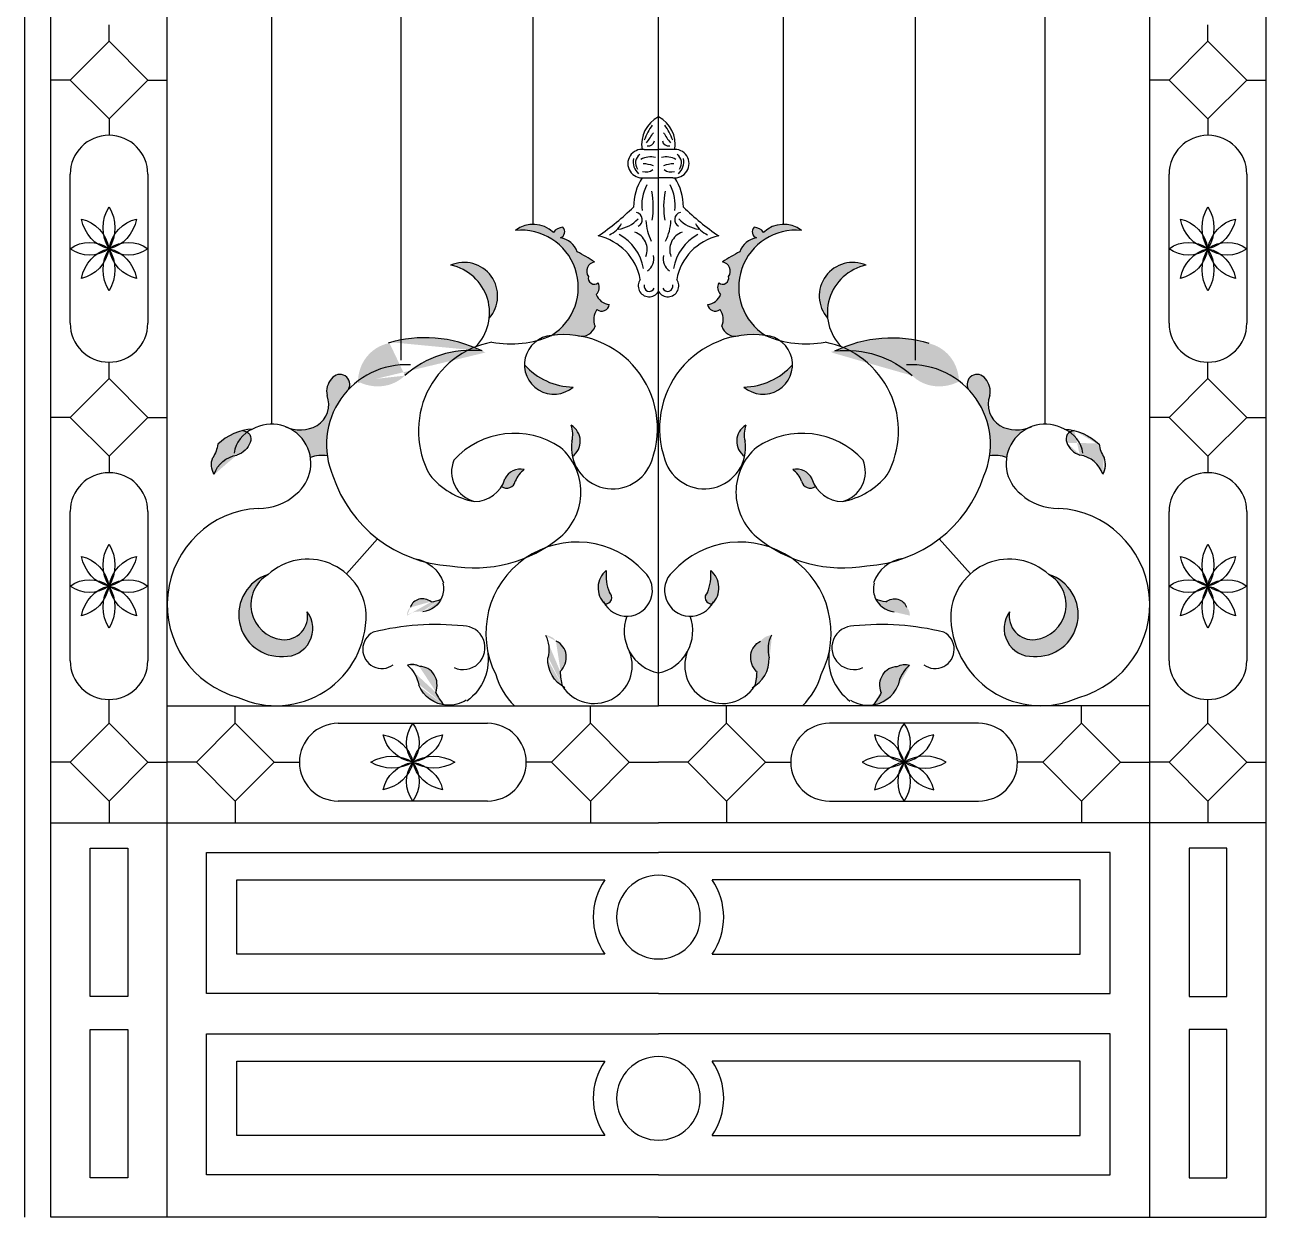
# Model space of a CAD drawing. Extents: x 12262 to 40734, y 30451 to 49613.
# Drawn here: x 16726 to 17480, y 31838 to 32563 of the extents above; entities that cross this region are included whole.
import ezdxf

# ---------------------------------------------------------------- set-up
doc = ezdxf.new("R2010")
doc.units = 0
doc.header["$LTSCALE"] = 0.85
doc.header["$MEASUREMENT"] = 0
doc.layers.get('0').update_dxf_attribs({"linetype": 'CONTINUOUS'})

# ---------------------------------------------------------------- blocks, each defined once
blk = doc.blocks.new('A$C3F570633')
for points in [[(1074.44, 535.69, -0.077535), (1091.99, 535.26, 0.366095), (1100.84, 541.35, -0.26272), (1102, 551.39, 0.575464), (1109.54, 554.48, -0.301698), (1101.62, 560.66, 0.333691), (1102.78, 567.61, -0.709224), (1096.79, 571.47, -0.542457), (1100.46, 580.35, 0.022486), (1090.02, 586.52, 0.2823), (1079.78, 595.02, 0.550556), (1081.32, 601.39, 0.239922), (1075.53, 598.3, 0.372227), (1052.48, 599.46, -0.79377)], [(1226.32, 599.46, 0.372227), (1203.27, 598.3, 0.239922), (1197.48, 601.39, 0.550556), (1199.02, 595.02, 0.2823), (1188.78, 586.52, 0.022486), (1178.34, 580.35, -0.542457), (1182.01, 571.47, -0.709224), (1176.02, 567.61, 0.333691), (1177.18, 560.66, -0.301698), (1169.26, 554.48, 0.575464), (1176.8, 551.39, -0.26272), (1177.96, 541.35, 0.366095), (1186.81, 535.26, -0.077535), (1204.36, 535.69, -0.79377)], [(1036.6, 546.2, 0.802898), (1013.11, 578.35, -0.388891)], [(1265.69, 578.35, 0.802898), (1242.2, 546.2, -0.388891)], [(1057.96, 517.86, 0.642192), (1087.55, 504.33, -0.20785)], [(1191.25, 504.33, 0.642192), (1220.84, 517.86, -0.20785)], [(927.88, 461.62, -0.125173), (938.16, 462.5, -0.230821), (951.04, 502.9, 1.016502), (940.42, 508.79, -0.027538), (940.77, 509.36, 0.240693), (938.01, 499.22, -0.358479), (931.93, 480.89, -0.212512), (913.91, 479.77, -0.256221)], [(1364.89, 479.77, -0.212512), (1346.87, 480.89, -0.358479), (1340.79, 499.22, 0.253258), (1337.66, 509.76, -0.011842), (1338.03, 509.36, 0.962034), (1327.76, 502.9, -0.230821), (1340.64, 462.5, -0.125173), (1350.92, 461.62, -0.256221)], [(1086.35, 481.19, -0.144461), (1086.81, 471.39, 0.093146), (1087.11, 462.14, 0.539707)], [(1191.69, 462.14, 0.093146), (1191.99, 471.39, -0.144461), (1192.45, 481.19, 0.539707)], [(1052.41, 447.08, -0.162336), (1057.85, 454.2, 0.358937), (1046.1, 448.53, -0.065624), (1044.03, 443.93, 0.538744)], [(1234.77, 443.93, -0.065624), (1232.7, 448.53, 0.358937), (1220.95, 454.2, -0.162336), (1226.39, 447.08, 0.538744)], [(1109.62, 379.48, -0.128168), (1107.67, 392.94, 0.444622), (1106.74, 372.64, 0.752033)], [(1169.18, 379.48, 0.752033), (1172.06, 372.64, 0.444622), (1171.13, 392.94, -0.128168)], [(902.16, 390.38, 0.889055), (911.58, 340.68, 0.634412), (926, 367.82, -0.501542), (910.31, 350.89, -0.714869)], [(1368.49, 350.89, -0.501542), (1352.8, 367.82, 0.634412), (1367.22, 340.68, 0.889055), (1376.64, 390.38, -0.714869)]]:
    blk.add_hatch(color=256).paths.add_polyline_path(points)
h = blk.add_hatch(color=256)
edge = h.paths.add_edge_path()
edge.add_ellipse((1030.54, 461.45), major_axis=(44.81, -50.26), ratio=0.92634, start_angle=134.60221, end_angle=180.54934)
edge.add_ellipse((966.91, 530.4), major_axis=(17.64, -19.78), ratio=0.92634, start_angle=292.68346, end_angle=362.353, ccw=False)
edge.add_ellipse((982.95, 505.23), major_axis=(18.13, -20.33), ratio=0.92634, start_angle=153.47716, end_angle=225.07045, ccw=False)
edge.add_ellipse((1003.36, 455.92), major_axis=(53.9, -60.45), ratio=0.92634, start_angle=114.29227, end_angle=157.38507, ccw=False)
h = blk.add_hatch(color=256)
edge = h.paths.add_edge_path()
edge.add_ellipse((1248.26, 461.45), major_axis=(-44.81, -50.26), ratio=0.92634, start_angle=179.45066, end_angle=225.39779, ccw=False)
edge.add_ellipse((1311.89, 530.4), major_axis=(-17.64, -19.78), ratio=0.92634, start_angle=-2.353, end_angle=67.31654)
edge.add_ellipse((1295.85, 505.23), major_axis=(-18.13, -20.33), ratio=0.92634, start_angle=134.92955, end_angle=206.52284)
edge.add_ellipse((1275.44, 455.92), major_axis=(-53.9, -60.45), ratio=0.92634, start_angle=202.61493, end_angle=245.70773)
h = blk.add_hatch(color=256)
edge = h.paths.add_edge_path()
edge.add_ellipse((879.99, 473.8), major_axis=(10.93, 5.34), ratio=0.92634, start_angle=261.54287, end_angle=316.3402)
edge.add_ellipse((885.98, 472.42), major_axis=(5.24, 2.56), ratio=0.92634, start_angle=-46.39701, end_angle=56.92173)
edge.add_ellipse((892.69, 449.13), major_axis=(28.33, 13.84), ratio=0.92634, start_angle=76.49144, end_angle=108.48188)
edge.add_ellipse((853.39, 470.34), major_axis=(16.63, 8.12), ratio=0.92634, start_angle=301.52874, end_angle=329.88088, ccw=False)
edge.add_ellipse((880.55, 458.06), major_axis=(11.65, 5.69), ratio=0.92634, start_angle=136.02906, end_angle=185.53379)
edge.add_ellipse((884.94, 447.78), major_axis=(14.73, 7.2), ratio=0.92634, start_angle=71.56783, end_angle=138.79946, ccw=False)
h = blk.add_hatch(color=256)
edge = h.paths.add_edge_path()
edge.add_ellipse((1398.81, 473.8), major_axis=(-10.93, 5.34), ratio=0.92634, start_angle=43.6598, end_angle=98.45713, ccw=False)
edge.add_ellipse((1392.83, 472.42), major_axis=(-5.24, 2.56), ratio=0.92634, start_angle=303.07827, end_angle=406.39701, ccw=False)
edge.add_ellipse((1386.11, 449.13), major_axis=(-28.33, 13.84), ratio=0.92634, start_angle=251.51812, end_angle=283.50856, ccw=False)
edge.add_ellipse((1425.41, 470.34), major_axis=(-16.63, 8.12), ratio=0.92634, start_angle=30.11912, end_angle=58.47126)
edge.add_ellipse((1398.25, 458.06), major_axis=(-11.65, 5.69), ratio=0.92634, start_angle=174.46621, end_angle=223.97094, ccw=False)
edge.add_ellipse((1393.86, 447.78), major_axis=(-14.73, 7.2), ratio=0.92634, start_angle=221.20054, end_angle=288.43217)
h = blk.add_hatch(color=256)
edge = h.paths.add_edge_path()
edge.add_ellipse((993.85, 365.31), major_axis=(-5.77, 4.71), ratio=0.92634, start_angle=353.12629, end_angle=397.75061, ccw=False)
edge.add_ellipse((996.47, 367.59), major_axis=(-6.56, 5.35), ratio=0.92634, start_angle=271.7919, end_angle=379.37109, ccw=False)
edge.add_ellipse((996.9, 396.17), major_axis=(-18.21, 14.87), ratio=0.92634, start_angle=138.02952, end_angle=154.27041)
edge.add_ellipse((993.51, 382.82), major_axis=(-12.17, 9.94), ratio=0.92634, start_angle=137.04863, end_angle=192.03429, ccw=False)
edge.add_ellipse((995.22, 353.92), major_axis=(-11.4, 9.31), ratio=0.92634, start_angle=-56.58752, end_angle=-15.87348)
h = blk.add_hatch(color=256)
edge = h.paths.add_edge_path()
edge.add_ellipse((1284.95, 365.31), major_axis=(5.77, 4.71), ratio=0.92634, start_angle=-37.75061, end_angle=6.87371)
edge.add_ellipse((1282.33, 367.59), major_axis=(6.56, 5.35), ratio=0.92634, start_angle=-19.37109, end_angle=88.2081)
edge.add_ellipse((1281.9, 396.17), major_axis=(18.21, 14.87), ratio=0.92634, start_angle=205.72959, end_angle=221.97048, ccw=False)
edge.add_ellipse((1285.29, 382.82), major_axis=(12.17, 9.94), ratio=0.92634, start_angle=167.96571, end_angle=222.95137)
edge.add_ellipse((1283.58, 353.92), major_axis=(11.4, 9.31), ratio=0.92634, start_angle=375.87348, end_angle=416.58752, ccw=False)
h = blk.add_hatch(color=256)
edge = h.paths.add_edge_path()
edge.add_ellipse((1068.9, 343.44), major_axis=(7.66, 7.38), ratio=0.92634, start_angle=353.12629, end_angle=397.75061, ccw=False)
edge.add_ellipse((1071.69, 339.33), major_axis=(8.71, 8.39), ratio=0.92634, start_angle=271.7919, end_angle=379.37109, ccw=False)
edge.add_ellipse((1112.16, 333.88), major_axis=(24.19, 23.32), ratio=0.92634, start_angle=138.02952, end_angle=154.27041)
edge.add_ellipse((1093.79, 340.96), major_axis=(16.16, 15.58), ratio=0.92634, start_angle=137.04863, end_angle=192.03429, ccw=False)
edge.add_ellipse((1052.52, 343.42), major_axis=(15.13, 14.59), ratio=0.92634, start_angle=-56.58752, end_angle=-15.87348)
h = blk.add_hatch(color=256)
edge = h.paths.add_edge_path()
edge.add_ellipse((1209.9, 343.44), major_axis=(-7.66, 7.38), ratio=0.92634, start_angle=-37.75061, end_angle=6.87371)
edge.add_ellipse((1207.11, 339.33), major_axis=(-8.71, 8.39), ratio=0.92634, start_angle=-19.37109, end_angle=88.2081)
edge.add_ellipse((1166.64, 333.88), major_axis=(-24.19, 23.32), ratio=0.92634, start_angle=205.72959, end_angle=221.97048, ccw=False)
edge.add_ellipse((1185.01, 340.96), major_axis=(-16.16, 15.58), ratio=0.92634, start_angle=167.96571, end_angle=222.95137)
edge.add_ellipse((1226.28, 343.42), major_axis=(-15.13, 14.59), ratio=0.92634, start_angle=375.87348, end_angle=416.58752, ccw=False)
h = blk.add_hatch(color=256)
edge = h.paths.add_edge_path()
edge.add_ellipse((989.29, 325.25), major_axis=(3.94, 9.88), ratio=0.92634, start_angle=353.12629, end_angle=397.75061, ccw=False)
edge.add_ellipse((993.53, 322.65), major_axis=(4.48, 11.24), ratio=0.92634, start_angle=271.7919, end_angle=379.37109, ccw=False)
edge.add_ellipse((1032.65, 334.36), major_axis=(12.43, 31.21), ratio=0.92634, start_angle=138.02952, end_angle=154.27041)
edge.add_ellipse((1012.99, 333.24), major_axis=(8.31, 20.85), ratio=0.92634, start_angle=137.04863, end_angle=192.03429, ccw=False)
edge.add_ellipse((974.37, 318.48), major_axis=(7.78, 19.53), ratio=0.92634, start_angle=-56.58752, end_angle=-15.87348)
h = blk.add_hatch(color=256)
edge = h.paths.add_edge_path()
edge.add_ellipse((1289.51, 325.25), major_axis=(-3.94, 9.88), ratio=0.92634, start_angle=-37.75061, end_angle=6.87371)
edge.add_ellipse((1285.27, 322.65), major_axis=(-4.48, 11.24), ratio=0.92634, start_angle=-19.37109, end_angle=88.2081)
edge.add_ellipse((1246.15, 334.36), major_axis=(-12.43, 31.21), ratio=0.92634, start_angle=205.72959, end_angle=221.97048, ccw=False)
edge.add_ellipse((1265.81, 333.24), major_axis=(-8.31, 20.85), ratio=0.92634, start_angle=167.96571, end_angle=222.95137)
edge.add_ellipse((1304.43, 318.48), major_axis=(-7.78, 19.53), ratio=0.92634, start_angle=375.87348, end_angle=416.58752, ccw=False)
for p, q in [((754.34, 0), (754.34, 1339.27)), ((770.11, 0), (770.11, 1339.27)), ((840.88, 0), (840.88, 1339.27)), ((1437.92, 0), (1437.92, 1339.27)), ((1508.69, 0), (1508.69, 1339.27)), ((1139.4, 310.74), (1139.4, 1268.51)), ((904.35, 481.77), (904.35, 1202.81)), ((1374.45, 481.77), (1374.45, 1202.81)), ((983.14, 520.74), (983.14, 1088.71)), ((1295.66, 520.74), (1295.66, 1088.71)), ((1063.33, 603.19), (1063.33, 1046.12)), ((1215.47, 603.19), (1215.47, 1046.12)), ((805.5, 714.45), (805.5, 724.41)), ((1473.3, 714.45), (1473.3, 724.41)), ((805.5, 714.45), (781.89, 690.84)), ((829.1, 690.84), (805.5, 714.45)), ((1473.3, 714.45), (1449.7, 690.84)), ((1496.91, 690.84), (1473.3, 714.45)), ((781.89, 690.84), (770.11, 690.84)), ((781.89, 690.84), (805.5, 667.23)), ((805.5, 667.23), (829.1, 690.84)), ((829.1, 690.84), (840.88, 690.84)), ((1449.7, 690.84), (1437.92, 690.84)), ((1449.7, 690.84), (1473.3, 667.23)), ((1473.3, 667.23), (1496.91, 690.84)), ((1496.91, 690.84), (1508.69, 690.84)), ((805.5, 667.23), (805.5, 657.28)), ((805.5, 667.23), (805.5, 657.28)), ((1473.3, 667.23), (1473.3, 657.28)), ((1473.3, 667.23), (1473.3, 657.28)), ((1130.63, 648.65), (1139.4, 648.65)), ((1148.17, 648.65), (1139.4, 648.65)), ((781.89, 588.36), (781.89, 633.67)), ((829.1, 633.67), (829.1, 588.36)), ((1449.7, 588.36), (1449.7, 633.67)), ((1496.91, 633.67), (1496.91, 588.36)), ((1130.63, 631.52), (1139.4, 631.52)), ((1148.17, 631.52), (1139.4, 631.52)), ((781.89, 543.06), (781.89, 588.36)), ((829.1, 588.36), (829.1, 543.06)), ((1449.7, 543.06), (1449.7, 588.36)), ((1496.91, 588.36), (1496.91, 543.06)), ((805.5, 509.49), (805.5, 519.45)), ((1473.3, 509.49), (1473.3, 519.45)), ((805.5, 509.49), (781.89, 485.89)), ((829.1, 485.89), (805.5, 509.49)), ((1473.3, 509.49), (1449.7, 485.89)), ((1496.91, 485.89), (1473.3, 509.49)), ((781.89, 485.89), (770.11, 485.89)), ((781.89, 485.89), (805.5, 462.28)), ((805.5, 462.28), (829.1, 485.89)), ((829.1, 485.89), (840.88, 485.89)), ((1449.7, 485.89), (1437.92, 485.89)), ((1449.7, 485.89), (1473.3, 462.28)), ((1473.3, 462.28), (1496.91, 485.89)), ((1496.91, 485.89), (1508.69, 485.89)), ((805.5, 462.28), (805.5, 452.32)), ((1473.3, 462.28), (1473.3, 452.32)), ((781.89, 383.41), (781.89, 428.71)), ((829.1, 428.71), (829.1, 383.41)), ((1449.7, 383.41), (1449.7, 428.71)), ((1496.91, 428.71), (1496.91, 383.41)), ((968.74, 412.11), (949.86, 390.82)), ((1310.06, 412.11), (1328.94, 390.82)), ((781.89, 338.1), (781.89, 383.41)), ((829.1, 383.41), (829.1, 338.1)), ((1449.7, 338.1), (1449.7, 383.41)), ((1496.91, 383.41), (1496.91, 338.1)), ((805.5, 300.03), (805.5, 314.49)), ((840.88, 310.74), (1139.4, 310.74)), ((882.25, 300.03), (882.25, 310.74)), ((1098.03, 300.03), (1098.03, 310.74)), ((1437.92, 310.74), (1139.4, 310.74)), ((1180.77, 300.03), (1180.77, 310.74)), ((1396.55, 300.03), (1396.55, 310.74)), ((1473.3, 300.03), (1473.3, 314.49)), ((781.89, 276.42), (805.5, 300.03)), ((805.5, 300.03), (829.1, 276.42)), ((858.64, 276.42), (882.25, 300.03)), ((882.25, 300.03), (905.86, 276.42)), ((944.83, 300.03), (990.14, 300.03)), ((990.14, 300.03), (1035.45, 300.03)), ((1098.03, 300.03), (1074.42, 276.42)), ((1121.63, 276.42), (1098.03, 300.03)), ((1157.17, 276.42), (1180.77, 300.03)), ((1180.77, 300.03), (1204.38, 276.42)), ((1288.66, 300.03), (1243.35, 300.03)), ((1333.97, 300.03), (1288.66, 300.03)), ((1396.55, 300.03), (1372.94, 276.42)), ((1420.16, 276.42), (1396.55, 300.03)), ((1449.7, 276.42), (1473.3, 300.03)), ((1473.3, 300.03), (1496.91, 276.42)), ((781.89, 276.42), (770.11, 276.42)), ((805.5, 252.81), (781.89, 276.42)), ((829.1, 276.42), (805.5, 252.81)), ((829.1, 276.42), (840.88, 276.42)), ((858.64, 276.42), (840.88, 276.42)), ((882.25, 252.81), (858.64, 276.42)), ((905.86, 276.42), (882.25, 252.81)), ((905.86, 276.42), (921.23, 276.42)), ((1074.42, 276.42), (1059.05, 276.42)), ((1074.42, 276.42), (1098.03, 252.81)), ((1098.03, 252.81), (1121.63, 276.42)), ((1121.63, 276.42), (1139.4, 276.42)), ((1157.17, 276.42), (1139.4, 276.42)), ((1180.77, 252.81), (1157.17, 276.42)), ((1204.38, 276.42), (1180.77, 252.81)), ((1204.38, 276.42), (1219.75, 276.42)), ((1372.94, 276.42), (1357.57, 276.42)), ((1372.94, 276.42), (1396.55, 252.81)), ((1396.55, 252.81), (1420.16, 276.42)), ((1420.16, 276.42), (1437.92, 276.42)), ((1449.7, 276.42), (1437.92, 276.42)), ((1473.3, 252.81), (1449.7, 276.42)), ((1496.91, 276.42), (1473.3, 252.81)), ((1496.91, 276.42), (1508.69, 276.42)), ((805.5, 252.81), (805.5, 239.63)), ((882.25, 252.81), (882.25, 239.63)), ((990.14, 252.81), (944.83, 252.81)), ((1035.45, 252.81), (990.14, 252.81)), ((1098.03, 252.81), (1098.03, 239.63)), ((1180.77, 252.81), (1180.77, 239.63)), ((1243.35, 252.81), (1288.66, 252.81)), ((1288.66, 252.81), (1333.97, 252.81)), ((1396.55, 252.81), (1396.55, 239.63)), ((1473.3, 252.81), (1473.3, 239.63)), ((770.11, 239.63), (1139.4, 239.63)), ((1508.69, 239.63), (1139.4, 239.63)), ((794.06, 224.11), (816.93, 224.11)), ((794.06, 134.09), (794.06, 224.11)), ((816.93, 224.11), (816.93, 134.09)), ((864.83, 135.91), (864.83, 221.58)), ((864.83, 221.58), (1139.4, 221.58)), ((1413.97, 221.58), (1139.4, 221.58)), ((1413.97, 135.91), (1413.97, 221.58)), ((1484.74, 224.11), (1461.87, 224.11)), ((1461.87, 224.11), (1461.87, 134.09)), ((1484.74, 134.09), (1484.74, 224.11)), ((883.08, 204.92), (1106.84, 204.92)), ((883.08, 159.71), (883.08, 204.92)), ((1395.72, 204.92), (1171.96, 204.92)), ((1395.72, 159.71), (1395.72, 204.92)), ((1106.84, 159.71), (883.08, 159.71)), ((1171.96, 159.71), (1395.72, 159.71)), ((1139.4, 135.91), (864.83, 135.91)), ((1139.4, 135.91), (1413.97, 135.91)), ((816.93, 134.09), (794.06, 134.09)), ((1461.87, 134.09), (1484.74, 134.09)), ((794.06, 113.97), (816.93, 113.97)), ((794.06, 23.95), (794.06, 113.97)), ((816.93, 113.97), (816.93, 23.95)), ((1484.74, 113.97), (1461.87, 113.97)), ((1461.87, 113.97), (1461.87, 23.95)), ((1484.74, 23.95), (1484.74, 113.97)), ((864.83, 25.77), (864.83, 111.44)), ((864.83, 111.44), (1139.4, 111.44)), ((1413.97, 111.44), (1139.4, 111.44)), ((1413.97, 25.77), (1413.97, 111.44)), ((883.08, 94.78), (1106.84, 94.78)), ((883.08, 49.57), (883.08, 94.78)), ((1395.72, 94.78), (1171.96, 94.78)), ((1395.72, 49.57), (1395.72, 94.78)), ((1106.84, 49.57), (883.08, 49.57)), ((1171.96, 49.57), (1395.72, 49.57)), ((816.93, 23.95), (794.06, 23.95)), ((1139.4, 25.77), (864.83, 25.77)), ((1139.4, 25.77), (1413.97, 25.77)), ((1461.87, 23.95), (1484.74, 23.95)), ((1139.4, 0), (770.11, 0)), ((1139.4, 0), (1508.69, 0))]:
    blk.add_line(p, q)
for centre, radius, start, end in [((1147.9, 651.73), 18.72, 116.99707, 189.18202), ((1130.9, 651.73), 18.72, 350.81798, 63.00293), ((805.5, 633.67), 23.61, 0, 180), ((1175.35, 636.62), 48.02, 145.89796, 158.27866), ((1090.4, 685.51), 53.07, 321.92695, 329.8866), ((1188.4, 685.51), 53.07, 210.1134, 218.07305), ((1103.45, 636.62), 48.02, 21.72134, 34.10204), ((1473.3, 633.67), 23.61, 0, 180), ((1129.42, 640.09), 8.65, 81.91518, 278.08482), ((1133.26, 654.58), 3.84, 259.21662, 349.18542), ((1145.54, 654.58), 3.84, 190.81458, 280.78338), ((1149.38, 640.09), 8.65, 261.91518, 98.08482), ((1133.18, 640.98), 9.15, 166.64057, 230.24911), ((1131.72, 640.49), 6.3, 125.70232, 215.74177), ((1134.6, 633.12), 11.09, 74.51126, 121.73764), ((1144.2, 633.12), 11.09, 58.26236, 105.48874), ((1147.08, 640.49), 6.3, 324.25823, 54.29768), ((1145.62, 640.98), 9.15, 309.75089, 13.35943), ((1131.83, 641.59), 6.58, 250.75618, 308.6886), ((1128.47, 615.92), 24.17, 71.07935, 86.31359), ((1150.33, 615.92), 24.17, 93.68641, 108.92065), ((1146.97, 641.59), 6.58, 231.3114, 289.24382), ((1157.26, 613.72), 33.01, 147.53682, 180), ((1154.19, 615.04), 24.95, 151.02965, 188.11693), ((1124.61, 615.04), 24.95, 351.88307, 28.97035), ((1121.54, 613.72), 33.01, 0, 32.46318), ((1085.24, 614.05), 51.02, 350.66249, 10.50706), ((1193.56, 614.05), 51.02, 169.49294, 189.33751), ((1012.52, 728.3), 160.05, 304.32889, 314.27975), ((1266.28, 728.3), 160.05, 225.72025, 235.67111), ((1103.47, 610.75), 15.22, 293.56805, 332.04928), ((1112.16, 620.21), 20.19, 277.93287, 317.20302), ((1125.04, 606.02), 4.54, 297.72333, 76.83361), ((1162.87, 606.89), 31.08, 182.38562, 206.47339), ((1115.93, 606.89), 31.08, 333.52661, 357.61438), ((1153.76, 606.02), 4.54, 103.16639, 242.27667), ((1166.64, 620.21), 20.19, 222.79698, 262.06713), ((1175.33, 610.75), 15.22, 207.95072, 246.43195), ((1063.33, 585.55), 17.64, 46.27791, 127.9444), ((1056.03, 565.02), 34.63, 302.11913, 95.88514), ((1081.46, 594.15), 7.24, 91.064, 145.02995), ((1078.54, 598.69), 3.88, 288.68857, 44.02958), ((1095.79, 563.8), 33.08, 10.316, 77.80117), ((1102.41, 572.08), 28.12, 8.71683, 62.29758), ((1121.23, 587.73), 11.33, 339.1679, 70.58629), ((1157.57, 587.73), 11.33, 109.41371, 200.8321), ((1176.39, 572.08), 28.12, 117.70242, 171.28317), ((1183.01, 563.8), 33.08, 102.19883, 169.684), ((1222.77, 565.02), 34.63, 84.11486, 237.88087), ((1200.26, 598.69), 3.88, 135.97042, 251.31143), ((1197.34, 594.15), 7.24, 34.97005, 88.936), ((1215.47, 585.55), 17.64, 52.0556, 133.72209), ((1077.98, 582.42), 12.72, 18.80264, 81.86021), ((1200.82, 582.42), 12.72, 98.13979, 161.19736), ((1026.59, 467.47), 134.9, 56.79983, 61.95245), ((1127.75, 582.18), 8.8, 304.34347, 13.55907), ((1151.05, 582.18), 8.8, 166.44093, 235.65653), ((1252.21, 467.47), 134.9, 118.04755, 123.20017), ((1021.3, 559.67), 20.39, 318.6294, 113.67309), ((1007.31, 549.46), 29.47, 315.2692, 78.65252), ((1101.51, 574.71), 5.73, 100.57897, 214.49069), ((1177.29, 574.71), 5.73, 325.50931, 79.42103), ((1257.5, 559.67), 20.39, 66.32691, 221.3706), ((1271.49, 549.46), 29.47, 101.34748, 224.7308), ((1100.46, 570.59), 3.78, 166.50916, 307.88987), ((1097.57, 564.9), 5.87, 313.62274, 27.43638), ((1133.72, 565.83), 6.65, 144.13205, 328.61969), ((1133.9, 565.71), 3.25, 166.2815, 334.86071), ((1145.08, 565.83), 6.65, 211.38031, 35.86795), ((1144.9, 565.71), 3.25, 205.13929, 13.7185), ((1181.23, 564.9), 5.87, 152.56362, 226.37726), ((1178.34, 570.59), 3.78, 232.11013, 13.49084), ((1110.23, 563.53), 9.08, 198.48143, 265.63527), ((1168.57, 563.53), 9.08, 274.36473, 341.51857), ((1110.32, 545.34), 10.28, 143.97046, 202.85093), ((1104.87, 555.12), 4.71, 232.44701, 352.12257), ((1173.93, 555.12), 4.71, 187.87743, 307.55299), ((1168.48, 545.34), 10.28, 337.14907, 36.02954), ((805.5, 543.06), 23.61, 180, 0), ((1049.67, 592.64), 62.1, 259.33636, 293.50739), ((1075.85, 517.86), 17.89, 94.50722, 310.83301), ((1081.83, 479.23), 56.95, 340.43598, 97.45616), ((1092.82, 543.54), 8.32, 256.29709, 344.74743), ((1196.97, 479.23), 56.95, 82.54384, 199.56402), ((1185.98, 543.54), 8.32, 195.25257, 283.70291), ((1202.95, 517.86), 17.89, 229.16699, 85.49278), ((1229.13, 592.64), 62.1, 246.49261, 280.66364), ((1473.3, 543.06), 23.61, 180, 0), ((1048.51, 477.61), 54.98, 100.82175, 208.9389), ((1230.29, 477.61), 54.98, 331.0611, 79.17825), ((986.03, 469.5), 48.38, 86.81253, 203.32475), ((1088.33, 545.14), 40.82, 221.93303, 268.89998), ((1190.47, 545.14), 40.82, 271.10002, 318.06697), ((1292.77, 469.5), 48.38, 336.67525, 93.18747), ((949.31, 501.59), 11.55, 137.71395, 191.84714), ((945.78, 505.93), 6.07, 330.052, 145.61782), ((1333.02, 505.93), 6.07, 34.38218, 209.948), ((1329.49, 501.59), 11.55, 348.15286, 42.28605), ((923.83, 493.75), 15.2, 302.22749, 21.11424), ((1354.97, 493.75), 15.2, 158.88576, 237.77251), ((900.05, 461.45), 18.78, 112.89883, 171.74896), ((904.35, 457.96), 23.81, 308.26073, 119.17602), ((921.66, 500.57), 22.2, 246.20564, 297.55461), ((1051.87, 426.38), 49.83, 55.90959, 137.57433), ((1080.48, 471.42), 11.4, 305.56485, 58.98903), ((1069.97, 475.51), 17.34, 346.23922, 19.11977), ((1198.32, 471.42), 11.4, 121.01097, 234.43515), ((1208.83, 475.51), 17.34, 160.88023, 193.76078), ((1226.93, 426.38), 49.83, 42.42567, 124.09041), ((1357.14, 500.57), 22.2, 242.44539, 293.79436), ((1374.45, 457.96), 23.81, 60.82398, 231.73927), ((1378.75, 461.45), 18.78, 8.25104, 67.10117), ((1111.56, 467.56), 25.05, 171.20685, 342.81862), ((1167.24, 467.56), 25.05, 197.18138, 8.79315), ((934.75, 441.85), 20.93, 80.63001, 109.16921), ((1056.53, 440.49), 35.77, 310.59957, 49.40043), ((1222.27, 440.49), 35.77, 130.59957, 229.40043), ((1344.05, 441.85), 20.93, 70.83079, 99.36999), ((1032.32, 452.86), 18.65, 157.48092, 255.42382), ((1055.42, 444.24), 10.26, 76.29501, 155.27468), ((1065.81, 442.49), 14.16, 124.1931, 161.07612), ((1223.38, 444.24), 10.26, 24.72532, 103.70499), ((1212.99, 442.49), 14.16, 18.92388, 55.8069), ((1246.48, 452.86), 18.65, 284.57618, 22.51908), ((805.5, 428.71), 23.61, 0, 180), ((1017.22, 475.27), 79.62, 198.24339, 266.73384), ((1035.44, 478.94), 44.83, 218.55797, 259.95261), ((1027.62, 454.11), 19.31, 270, 343.19078), ((1047.18, 448.27), 5.36, 233.96952, 347.22277), ((1231.62, 448.27), 5.36, 192.77723, 306.03048), ((1251.18, 454.11), 19.31, 196.80922, 270), ((1243.36, 478.94), 44.83, 280.04739, 321.44203), ((1261.58, 475.27), 79.62, 273.26616, 341.75661), ((1473.3, 428.71), 23.61, 0, 180), ((897.16, 462.8), 32.17, 268.18283, 312.97973), ((1381.64, 462.8), 32.17, 227.02027, 271.81717), ((899.39, 372.23), 58.51, 93.18252, 254.7085), ((1379.41, 372.23), 58.51, 285.2915, 86.81748), ((1027.38, 476.69), 82.24, 259.71005, 309.60723), ((1089.89, 354.79), 55.38, 42.43591, 206.98487), ((1188.91, 354.79), 55.38, 333.01513, 137.56409), ((1251.42, 476.69), 82.24, 230.39277, 280.28995), ((926.26, 364.2), 35.58, 3.81033, 132.62925), ((1116.37, 382.37), 13.69, 129.43899, 225.32293), ((1134.48, 389.95), 26.97, 173.63622, 202.8508), ((1144.32, 389.95), 26.97, 337.1492, 6.36378), ((1162.43, 382.37), 13.69, 314.67707, 50.56101), ((1352.54, 364.2), 35.58, 47.37075, 176.18967), ((909.8, 366.09), 25.47, 107.46402, 274.01947), ((912.99, 372.03), 21.31, 120.55208, 262.79125), ((1120.1, 380.74), 15.62, 205.8312, 46.96093), ((1158.7, 380.74), 15.62, 133.03907, 334.1688), ((1369, 366.09), 25.47, 265.98053, 72.53598), ((1365.81, 372.03), 21.31, 277.20875, 59.44792), ((1107.2, 376.48), 3.86, 263.27955, 51.05698), ((1171.6, 376.48), 3.86, 128.94302, 276.72045), ((906.95, 365.56), 54.82, 245.2025, 1.04869), ((911.84, 365.21), 14.39, 263.9011, 10.44381), ((912.4, 357.64), 16.98, 267.24167, 36.80788), ((1144.68, 356.24), 26.13, 160.14155, 258.34206), ((1134.12, 356.24), 26.13, 281.65794, 19.85845), ((1371.85, 365.56), 54.82, 178.95131, 294.7975), ((1366.4, 357.64), 16.98, 143.19212, 272.75833), ((1366.96, 365.21), 14.39, 169.55619, 276.0989), ((971.34, 345.01), 11.64, 117.09959, 306.13225), ((1004.1, 203.34), 156.73, 83.94102, 104.05363), ((1020.75, 345.94), 13.25, 245.09292, 90.46923), ((1258.05, 345.94), 13.25, 89.53077, 294.90708), ((1274.7, 203.34), 156.73, 75.94637, 96.05898), ((1307.46, 345.01), 11.64, 233.86775, 62.90041), ((1100.36, 335.15), 23.07, 212.94235, 21.14932), ((1178.44, 335.15), 23.07, 158.85068, 327.05765), ((805.5, 338.1), 23.61, 180, 0), ((1473.3, 338.1), 23.61, 180, 0), ((1081.16, 341.18), 42.22, 195.84101, 226.13987), ((1197.64, 341.18), 42.22, 313.86013, 344.15899), ((944.83, 276.42), 23.61, 90, 270), ((1035.45, 276.42), 23.61, 270, 90), ((1243.35, 276.42), 23.61, 90, 270), ((1333.97, 276.42), 23.61, 270, 90), ((1139.4, 182.32), 39.64, 145.22979, 214.77021), ((1139.4, 182.32), 25.41, 90, 270), ((1139.4, 182.32), 25.41, 270, 90), ((1139.4, 182.32), 39.64, 325.22979, 34.77021), ((1139.4, 72.18), 39.64, 145.22979, 214.77021), ((1139.4, 72.18), 25.41, 90, 270), ((1139.4, 72.18), 25.41, 270, 90), ((1139.4, 72.18), 39.64, 325.22979, 34.77021)]:
    blk.add_arc(centre, radius, start, end)
at = {"extrusion": (0, 0, -1)}
for centre, major_axis, start_param, end_param in [((823.11, 601.11), (0, 22.89), 4.121913, 5.302865), ((787.89, 601.11), (0, 22.89), 0.98032, 2.161272), ((1490.91, 601.11), (0, 22.89), 4.121913, 5.302865), ((1455.69, 601.11), (0, 22.89), 0.98032, 2.161272), ((809.6, 610.82), (0, 22.89), 3.336515, 4.517467), ((784.7, 583.93), (0, 22.89), 0.194922, 1.375874), ((801.39, 610.82), (0, 22.89), 1.765718, 2.946671), ((826.3, 583.93), (0, 22.89), -1.375874, -0.194922), ((1477.41, 610.82), (0, 22.89), 3.336515, 4.517467), ((1452.5, 583.93), (0, 22.89), 0.194922, 1.375874), ((1469.2, 610.82), (0, 22.89), 1.765718, 2.946671), ((1494.1, 583.93), (0, 22.89), -1.375874, -0.194922), ((793.69, 569.35), (0, 22.89), -0.590476, 0.590476), ((817.3, 569.35), (0, 22.89), -0.590476, 0.590476), ((1461.5, 569.35), (0, 22.89), -0.590476, 0.590476), ((1485.11, 569.35), (0, 22.89), -0.590476, 0.590476), ((793.69, 607.37), (0, 22.89), 2.551117, 3.732069), ((784.7, 592.8), (0, 22.89), 1.765718, 2.946671), ((809.6, 565.91), (0, 22.89), -1.375874, -0.194922), ((823.11, 575.62), (0, 22.89), 4.121913, 5.302865), ((787.89, 575.62), (0, 22.89), 0.98032, 2.161272), ((826.3, 592.8), (0, 22.89), 3.336515, 4.517467), ((801.39, 565.91), (0, 22.89), 0.194922, 1.375874), ((817.3, 607.37), (0, 22.89), 2.551117, 3.732069), ((1461.5, 607.37), (0, 22.89), 2.551117, 3.732069), ((1452.5, 592.8), (0, 22.89), 1.765718, 2.946671), ((1477.41, 565.91), (0, 22.89), -1.375874, -0.194922), ((1490.91, 575.62), (0, 22.89), 4.121913, 5.302865), ((1455.69, 575.62), (0, 22.89), 0.98032, 2.161272), ((1494.1, 592.8), (0, 22.89), 3.336515, 4.517467), ((1469.2, 565.91), (0, 22.89), 0.194922, 1.375874), ((1485.11, 607.37), (0, 22.89), 2.551117, 3.732069), ((1275.44, 455.92), (53.9, 60.45), -1.146816, -0.394705), ((1248.26, 461.45), (44.81, 50.26), -0.792341, 0.009588), ((885.98, 472.42), (5.24, 2.56), -0.993472, 0.809781), ((1386.11, 449.13), (-28.33, 13.84), 1.144299, 1.893366), ((853.39, 470.34), (16.63, 8.12), 0.525678, 1.020516), ((879.99, 473.8), (10.93, 5.34), 0.762007, 1.718401), ((880.55, 458.06), (11.65, 5.69), 3.04501, 3.90903), ((884.94, 447.78), (14.73, 7.2), 3.860678, 5.034091), ((823.11, 396.15), (0, 22.89), 4.121913, 5.302865), ((787.89, 396.15), (0, 22.89), 0.98032, 2.161272), ((1490.91, 396.15), (0, 22.89), 4.121913, 5.302865), ((1455.69, 396.15), (0, 22.89), 0.98032, 2.161272), ((809.6, 405.86), (0, 22.89), 3.336515, 4.517467), ((784.7, 378.98), (0, 22.89), 0.194922, 1.375874), ((801.39, 405.86), (0, 22.89), 1.765718, 2.946671), ((826.3, 378.98), (0, 22.89), -1.375874, -0.194922), ((989.65, 380.54), (-16.05, 13.11), 0.974533, 2.172252), ((1477.41, 405.86), (0, 22.89), 3.336515, 4.517467), ((1452.5, 378.98), (0, 22.89), 0.194922, 1.375874), ((1469.2, 405.86), (0, 22.89), 1.765718, 2.946671), ((1494.1, 378.98), (0, 22.89), -1.375874, -0.194922), ((793.69, 364.4), (0, 22.89), -0.590476, 0.590476), ((817.3, 364.4), (0, 22.89), -0.590476, 0.590476), ((993.51, 382.82), (-12.17, 9.94), 2.258919, 2.844968), ((1461.5, 364.4), (0, 22.89), -0.590476, 0.590476), ((1485.11, 364.4), (0, 22.89), -0.590476, 0.590476), ((793.69, 402.42), (0, 22.89), 2.551117, 3.732069), ((784.7, 387.84), (0, 22.89), 1.765718, 2.946671), ((809.6, 360.96), (0, 22.89), -1.375874, -0.194922), ((823.11, 370.67), (0, 22.89), 4.121913, 5.302865), ((787.89, 370.67), (0, 22.89), 0.98032, 2.161272), ((826.3, 387.84), (0, 22.89), 3.336515, 4.517467), ((801.39, 360.96), (0, 22.89), 0.194922, 1.375874), ((817.3, 402.42), (0, 22.89), 2.551117, 3.732069), ((1461.5, 402.42), (0, 22.89), 2.551117, 3.732069), ((1452.5, 387.84), (0, 22.89), 1.765718, 2.946671), ((1477.41, 360.96), (0, 22.89), -1.375874, -0.194922), ((1490.91, 370.67), (0, 22.89), 4.121913, 5.302865), ((1455.69, 370.67), (0, 22.89), 0.98032, 2.161272), ((1494.1, 387.84), (0, 22.89), 3.336515, 4.517467), ((1469.2, 360.96), (0, 22.89), 0.194922, 1.375874), ((1485.11, 402.42), (0, 22.89), 2.551117, 3.732069), ((993.51, 382.82), (-12.17, 9.94), 2.844968, 3.891236), ((1281.9, 396.17), (18.21, 14.87), 2.40907, 2.692527), ((1282.33, 367.59), (6.56, 5.35), -1.539522, 0.338089), ((1052.52, 343.42), (15.13, 14.59), 0.277044, 0.987639), ((1207.11, 339.33), (-8.71, 8.39), -1.539522, 0.338089), ((1008.23, 337.52), (10.96, 27.51), 0.974533, 2.172252), ((1093.79, 340.96), (16.16, 15.58), 2.844968, 3.891236), ((974.37, 318.48), (7.78, 19.53), 0.277044, 0.987639), ((1285.27, 322.65), (-4.48, 11.24), -1.539522, 0.338089), ((1289.51, 325.25), (-3.94, 9.88), -0.119969, 0.658873), ((1166.64, 333.88), (-24.19, 23.32), 2.40907, 2.692527), ((1012.99, 333.24), (8.31, 20.85), 2.844968, 3.891236), ((1246.15, 334.36), (-12.43, 31.21), 2.40907, 2.692527), ((1012.99, 333.24), (8.31, 20.85), 2.258919, 2.844968), ((1009.15, 288.22), (22.89, 0), 2.551117, 3.732069), ((971.13, 288.22), (22.89, 0), -0.590476, 0.590476), ((967.69, 272.31), (22.89, 0), -1.375874, -0.194922), ((994.57, 297.22), (22.89, 0), 1.765718, 2.946671), ((985.71, 297.22), (-22.89, 0), 3.336515, 4.517467), ((1012.59, 272.31), (22.89, 0), 3.336515, 4.517467), ((977.4, 258.81), (-22.89, 0), 0.98032, 2.161272), ((1002.88, 258.81), (22.89, 0), 4.121913, 5.302865), ((977.4, 294.03), (22.89, 0), 0.98032, 2.161272), ((967.69, 280.53), (22.89, 0), 0.194922, 1.375874), ((994.57, 255.62), (-22.89, 0), 0.194922, 1.375874), ((1009.15, 264.62), (-22.89, 0), -0.590476, 0.590476), ((971.13, 264.62), (22.89, 0), -0.590476, 0.590476), ((1002.88, 294.03), (-22.89, 0), 4.121913, 5.302865), ((985.71, 255.62), (-22.89, 0), 1.765718, 2.946671), ((1012.59, 280.53), (-22.89, 0), -1.375874, -0.194922)]:
    blk.add_ellipse(centre, major_axis=major_axis, ratio=0.92634, start_param=start_param, end_param=end_param, dxfattribs=at)
for centre, major_axis, start_param, end_param in [((1003.36, 455.92), (-53.9, 60.45), -1.146816, -0.394705), ((1030.54, 461.45), (-44.81, 50.26), -0.792341, 0.009588), ((892.69, 449.13), (28.33, 13.84), 1.144299, 1.893366), ((1392.83, 472.42), (-5.24, 2.56), -0.993472, 0.809781), ((1398.81, 473.8), (-10.93, 5.34), 0.762007, 1.718401), ((1425.41, 470.34), (-16.63, 8.12), 0.525678, 1.020516), ((1393.86, 447.78), (-14.73, 7.2), 3.860678, 5.034091), ((1398.25, 458.06), (-11.65, 5.69), 3.04501, 3.90903), ((1289.15, 380.54), (16.05, 13.11), 0.974533, 2.172252), ((1285.29, 382.82), (12.17, 9.94), 2.258919, 2.844968), ((996.47, 367.59), (-6.56, 5.35), -1.539522, 0.338089), ((996.9, 396.17), (-18.21, 14.87), 2.40907, 2.692527), ((1285.29, 382.82), (12.17, 9.94), 2.844968, 3.891236), ((1071.69, 339.33), (8.71, 8.39), -1.539522, 0.338089), ((1226.28, 343.42), (-15.13, 14.59), 0.277044, 0.987639), ((1185.01, 340.96), (-16.16, 15.58), 2.844968, 3.891236), ((1270.57, 337.52), (-10.96, 27.51), 0.974533, 2.172252), ((989.29, 325.25), (3.94, 9.88), -0.119969, 0.658873), ((993.53, 322.65), (4.48, 11.24), -1.539522, 0.338089), ((1304.43, 318.48), (-7.78, 19.53), 0.277044, 0.987639), ((1112.16, 333.88), (24.19, 23.32), 2.40907, 2.692527), ((1032.65, 334.36), (12.43, 31.21), 2.40907, 2.692527), ((1265.81, 333.24), (-8.31, 20.85), 2.844968, 3.891236), ((1265.81, 333.24), (-8.31, 20.85), 2.258919, 2.844968), ((1307.67, 288.22), (-22.89, 0), -0.590476, 0.590476), ((1269.65, 288.22), (-22.89, 0), 2.551117, 3.732069), ((1266.21, 272.31), (-22.89, 0), 3.336515, 4.517467), ((1293.09, 297.22), (22.89, 0), 3.336515, 4.517467), ((1284.23, 297.22), (-22.89, 0), 1.765718, 2.946671), ((1311.11, 272.31), (-22.89, 0), -1.375874, -0.194922), ((1275.92, 258.81), (-22.89, 0), 4.121913, 5.302865), ((1301.4, 258.81), (22.89, 0), 0.98032, 2.161272), ((1275.92, 294.03), (22.89, 0), 4.121913, 5.302865), ((1266.21, 280.53), (22.89, 0), -1.375874, -0.194922), ((1293.09, 255.62), (22.89, 0), 1.765718, 2.946671), ((1307.67, 264.62), (-22.89, 0), -0.590476, 0.590476), ((1301.4, 294.03), (-22.89, 0), 0.98032, 2.161272), ((1284.23, 255.62), (22.89, 0), 0.194922, 1.375874), ((1311.11, 280.53), (-22.89, 0), 0.194922, 1.375874), ((1269.65, 264.62), (22.89, 0), -0.590476, 0.590476)]:
    blk.add_ellipse(centre, major_axis=major_axis, ratio=0.92634, start_param=start_param, end_param=end_param)

msp = doc.modelspace()

# ---------------------------------------------------------------- block references
msp.add_blockref('A$C3F570633', (15971.49, 31838.23))

doc.saveas('drawing.dxf')
